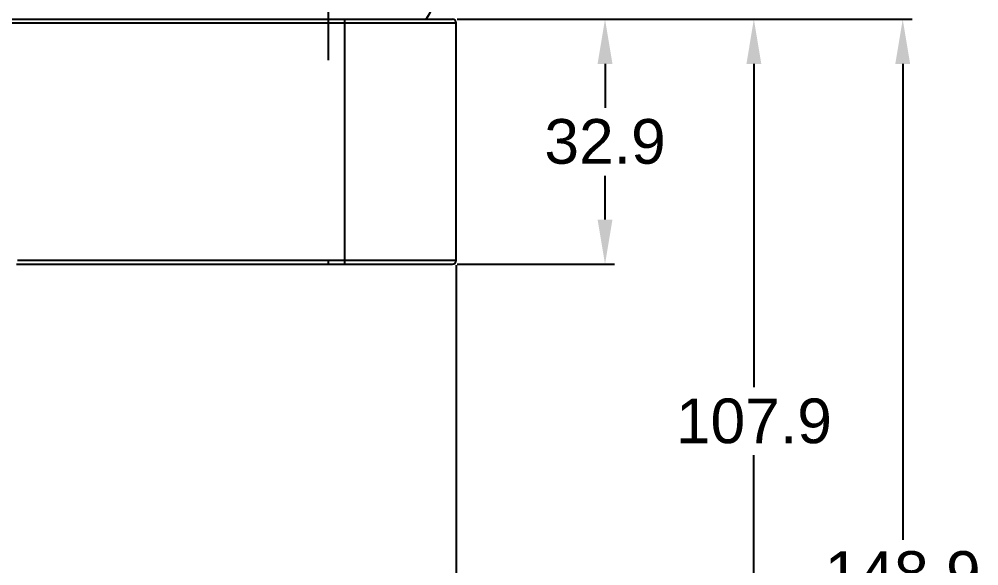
# Model space of a CAD drawing. Header units: millimetres. Extents: x 14221 to 15062, y 1145 to 1740.
# Drawn here: x 14453 to 14581.9, y 1384.2 to 1457.6 of the extents above; entities that cross this region are included whole.
import ezdxf

# ---------------------------------------------------------------- set-up
doc = ezdxf.new("R2010")
doc.units = ezdxf.units.MM
doc.linetypes.add('CENTERX2', pattern=[20.32, 12.7, -2.54, 2.54, -2.54])
doc.layers.add('CENTER', color=1, linetype='CENTERX2')
doc.layers.add('DIM', color=3, linetype='Continuous')
doc.styles.get("Standard").update_dxf_attribs({"font": 'arial.ttf'})
doc.dimstyles.new('ISO-25', dxfattribs={"dimtxt": 5, "dimasz": 5, "dimexe": 1.252, "dimexo": 0.625, "dimgap": 1, "dimtad": 1, "dimtoh": 1, "dimdec": 1, "dimdsep": 46, "dimtxsty": 'Standard', "dimcen": 0, "dimclrd": 3, "dimclre": 3, "dimclrt": 4, "dimadec": 0, "dimazin": 0, "dimtfac": 1, "dimtdec": 1, "dimtmove": 0, "dimatfit": 3, "dimfxl": 1, "dimarcsym": 0})

# ---------------------------------------------------------------- blocks, each defined once
blk = doc.blocks.new('*D53')
at = {"layer": 'DIM', "color": 3, "lineweight": -2, "transparency": 16777216}
for p, q in [((14511.83, 1457.57), (14532.96, 1457.57)), ((14531.71, 1451.57), (14531.71, 1445.68)), ((14531.71, 1430.67), (14531.71, 1436.55)), ((14511.83, 1424.67), (14532.96, 1424.67))]:
    blk.add_line(p, q, dxfattribs=at)
at = {"layer": 'DIM', "color": 3, "transparency": 16777216}
for points in [[(14530.71, 1451.57), (14532.71, 1451.57), (14531.71, 1457.57)], [(14530.71, 1430.67), (14532.71, 1430.67), (14531.71, 1424.67)]]:
    blk.add_solid(points, dxfattribs=at)
at = {"layer": 'DIM', "color": 4, "transparency": 16777216, "insert": (14531.71, 1441.12), "char_height": 6, "attachment_point": 5}
blk.add_mtext('32.9', dxfattribs=at)
blk = doc.blocks.new('*D54')
at = {"layer": 'DIM', "color": 3, "lineweight": -2, "transparency": 16777216}
for p, q in [((14327.1, 1424.54), (14327.1, 1256.86)), ((14511.71, 1424.54), (14511.71, 1256.86)), ((14333.1, 1258.11), (14505.71, 1258.11))]:
    blk.add_line(p, q, dxfattribs=at)
at = {"layer": 'DIM', "color": 3, "transparency": 16777216}
for points in [[(14333.1, 1259.11), (14333.1, 1257.11), (14327.1, 1258.11)], [(14505.71, 1259.11), (14505.71, 1257.11), (14511.71, 1258.11)]]:
    blk.add_solid(points, dxfattribs=at)
at = {"layer": 'DIM', "color": 4, "transparency": 16777216, "insert": (14419.4, 1262.67), "char_height": 6, "attachment_point": 5}
blk.add_mtext('184.6', dxfattribs=at)
blk = doc.blocks.new('*D55')
at = {"layer": 'DIM', "color": 3, "lineweight": -2, "transparency": 16777216}
for p, q in [((14532.33, 1457.57), (14552.96, 1457.57)), ((14551.71, 1451.57), (14551.71, 1408.16)), ((14551.71, 1355.62), (14551.71, 1399.03)), ((14420.03, 1349.62), (14552.96, 1349.62))]:
    blk.add_line(p, q, dxfattribs=at)
at = {"layer": 'DIM', "color": 3, "transparency": 16777216}
for points in [[(14550.71, 1451.57), (14552.71, 1451.57), (14551.71, 1457.57)], [(14550.71, 1355.62), (14552.71, 1355.62), (14551.71, 1349.62)]]:
    blk.add_solid(points, dxfattribs=at)
at = {"layer": 'DIM', "color": 4, "transparency": 16777216, "insert": (14551.71, 1403.59), "char_height": 6, "attachment_point": 5}
blk.add_mtext('107.9', dxfattribs=at)
blk = doc.blocks.new('*D56')
at = {"layer": 'DIM', "color": 3, "lineweight": -2, "transparency": 16777216}
for p, q in [((14552.33, 1457.57), (14572.96, 1457.57)), ((14571.71, 1451.57), (14571.71, 1387.66)), ((14571.71, 1314.62), (14571.71, 1378.53)), ((14420.03, 1308.62), (14572.96, 1308.62))]:
    blk.add_line(p, q, dxfattribs=at)
at = {"layer": 'DIM', "color": 3, "transparency": 16777216}
for points in [[(14570.71, 1451.57), (14572.71, 1451.57), (14571.71, 1457.57)], [(14570.71, 1314.62), (14572.71, 1314.62), (14571.71, 1308.62)]]:
    blk.add_solid(points, dxfattribs=at)
at = {"layer": 'DIM', "color": 4, "transparency": 16777216, "insert": (14571.71, 1383.09), "char_height": 6, "attachment_point": 5}
blk.add_mtext('148.9', dxfattribs=at)

msp = doc.modelspace()

# ---------------------------------------------------------------- linework, layer by layer
at = {"color": 7, "linetype": 'Continuous'}
for p, q in [((14327.6, 1457.57), (14511.21, 1457.57)), ((14496.71, 1457.57), (14496.71, 1424.67)), ((14428.57, 1457.07), (14511.71, 1457.07)), ((14511.71, 1425.17), (14511.71, 1457.07)), ((14511.71, 1425.17), (14452.78, 1425.17)), ((14452.62, 1424.67), (14511.21, 1424.67))]:
    msp.add_line(p, q, dxfattribs=at)
for centre, radius, start, end in [((14498.4, 1464.07), 11.31, 324.8947, 35.0863), ((14511.21, 1457.07), 0.5, 0, 90), ((14511.21, 1425.17), 0.5, 270, 0)]:
    msp.add_arc(centre, radius, start, end, dxfattribs=at)
at = {"layer": 'CENTER'}
for p, q in [((14494.54, 1452.07), (14494.54, 1491.42)), ((14494.54, 1424.67), (14494.54, 1425.17))]:
    msp.add_line(p, q, dxfattribs=at)

# ---------------------------------------------------------------- dimensions: what is measured, and where the dimension line sits
at = {"layer": 'DIM'}
for base, p1, p2, picture, middle in [((14551.7097, 1457.5673), (14419.4036, 1349.6174), (14531.7097, 1457.5673), '*D55', (14551.7097, 1403.5924)), ((14571.7097, 1457.5673), (14419.4036, 1308.6183), (14551.7097, 1457.5673), '*D56', (14571.7097, 1383.0928)), ((14531.71, 1424.67), (14511.21, 1457.57), (14511.21, 1424.67), '*D53', (14531.71, 1441.12))]:
    dim = msp.add_linear_dim(base=base, p1=p1, p2=p2, angle=90, dimstyle='ISO-25', override={"dimtxt": 6, "dimasz": 6, "dimgap": 1.5, "dimtih": 1, "dimtmove": 2}, dxfattribs=at)
    dim.commit()
    dim.dimension.update_dxf_attribs({"geometry": picture, "text_midpoint": middle})
dim = msp.add_linear_dim(base=(14511.71, 1258.11), p1=(14327.1, 1425.17), p2=(14511.71, 1425.17), dimstyle='ISO-25', override={"dimtxt": 6, "dimasz": 6, "dimgap": 1.5, "dimtih": 1, "dimtmove": 2}, dxfattribs=at)
dim.commit()
dim.dimension.update_dxf_attribs({"geometry": '*D54', "text_midpoint": (14419.4, 1262.67)})

doc.saveas('drawing.dxf')
